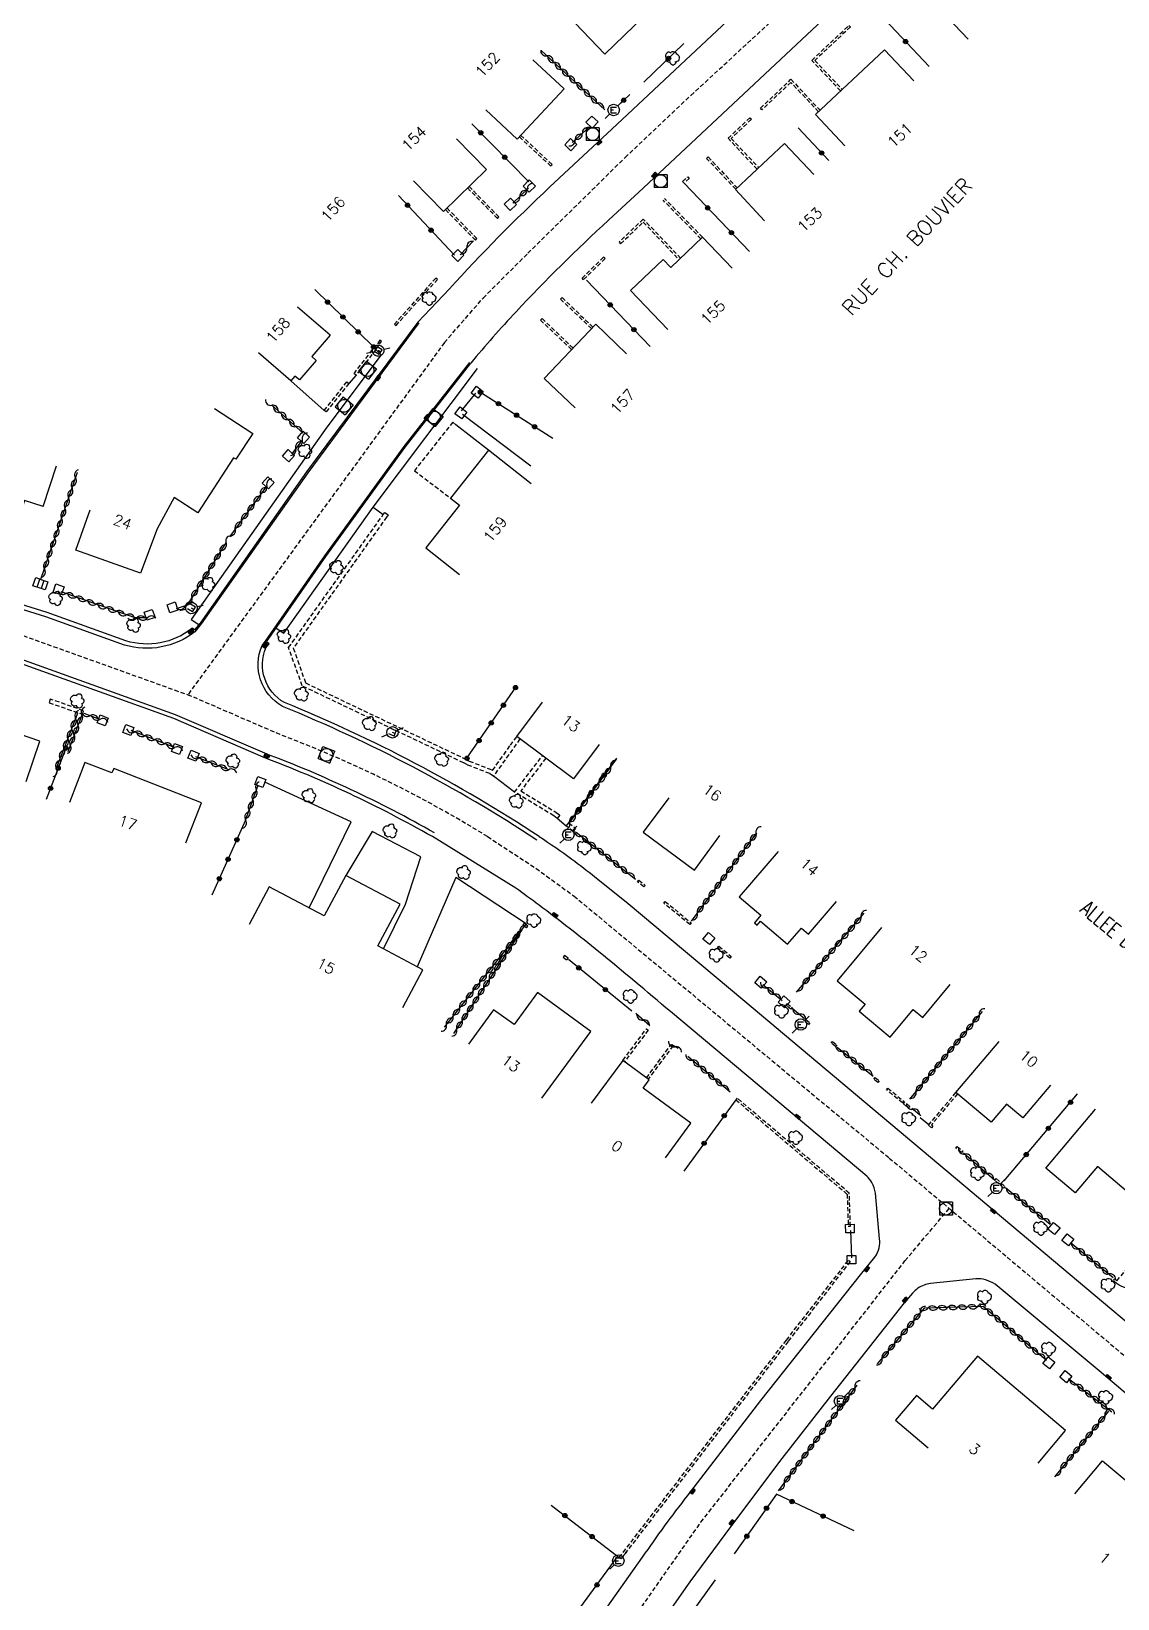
# Model space of a CAD drawing. Header units: millimetres. Extents: x 184999 to 186001, y 128999 to 130000.
# Drawn here: x 185727.7 to 185854.5, y 129516.6 to 129699.5 of the extents above; entities that cross this region are included whole.
import ezdxf
from ezdxf.enums import TextEntityAlignment as Align

# ---------------------------------------------------------------- set-up
doc = ezdxf.new("R2010")
doc.units = ezdxf.units.MM
doc.linetypes.add('DASHED', pattern=[0.75, 0.5, -0.25])
doc.layers.get('0').update_dxf_attribs({"linetype": 'CONTINUOUS'})
for name, color, linetype in [('W0001', 6, 'DASHED'), ('W0008', 7, 'CONTINUOUS'), ('W0100', 7, 'CONTINUOUS'), ('W0112', 1, 'DASHED'), ('W0300', 7, 'CONTINUOUS'), ('W0310', 3, 'CONTINUOUS'), ('W0322', 7, 'CONTINUOUS'), ('W0334', 7, 'CONTINUOUS'), ('W0400', 7, 'CONTINUOUS'), ('W0420', 7, 'CONTINUOUS'), ('W0471', 7, 'CONTINUOUS'), ('W0989', 7, 'CONTINUOUS'), ('W0991', 7, 'CONTINUOUS')]:
    doc.layers.add(name, color=color, linetype=linetype)
doc.styles.get("Standard").update_dxf_attribs({"font": 'romans.shx', "width": 0.85})

# ---------------------------------------------------------------- blocks, each defined once
blk = doc.blocks.new('t310o')
at = {"color": 0, "linetype": 'Continuous'}
for centre, start, end in [((-0.5, 0.38), 216.8699, 323.1304), ((0.5, -0.37), 36.8699, 143.1303)]:
    blk.add_arc(centre, 0.625, start, end, dxfattribs=at)
blk = doc.blocks.new('t322o')
at = {"color": 0, "linetype": 'Continuous'}
for radius in [0.25, 0.15]:
    blk.add_circle((0, 0), radius, dxfattribs=at)
blk = doc.blocks.new('t112o')
at = {"color": 0, "linetype": 'Continuous'}
for p, q in [((-0.5, 0.5), (0.5, 0.5)), ((-0.5, -0.5), (-0.5, 0.5)), ((0.5, 0.5), (0.5, -0.5)), ((0.5, -0.5), (-0.5, -0.5))]:
    blk.add_line(p, q, dxfattribs=at)
blk = doc.blocks.new('T300')
for p, q in [((-0.8, 0.51), (-0.86, 0.34)), ((-0.86, 0.34), (-0.86, 0.17)), ((-0.86, 0.17), (-0.74, 0.06)), ((-0.69, 0.63), (-0.8, 0.51)), ((-0.8, -0.06), (-0.74, 0.06)), ((-0.74, 0.06), (-0.69, 0.11)), ((-0.57, 0.69), (-0.69, 0.63)), ((-0.46, 0.69), (-0.57, 0.69)), ((-0.29, 0.63), (-0.46, 0.69)), ((-0.29, 0.63), (-0.17, 0.74)), ((-0.23, 0.57), (-0.29, 0.63)), ((-0.17, 0.74), (-0.06, 0.8)), ((-0.06, 0.8), (0.06, 0.8)), ((0.06, 0.8), (0.23, 0.74)), ((0.23, 0.74), (0.34, 0.63)), ((0.34, 0.63), (0.4, 0.51)), ((0.46, 0.46), (0.34, 0.46)), ((0.4, 0.51), (0.4, 0.46)), ((0.57, 0.4), (0.46, 0.46)), ((0.57, 0.4), (0.69, 0.29)), ((0.69, 0.29), (0.74, 0.17)), ((0.74, 0.06), (0.69, -0.17)), ((0.74, 0.17), (0.74, 0.06)), ((-0.8, -0.17), (-0.8, -0.06)), ((-0.8, -0.23), (-0.8, -0.17)), ((-0.74, -0.34), (-0.8, -0.23)), ((-0.69, -0.4), (-0.74, -0.34)), ((-0.51, -0.46), (-0.69, -0.4)), ((-0.4, -0.46), (-0.51, -0.46)), ((-0.4, -0.46), (-0.34, -0.46)), ((-0.34, -0.46), (-0.34, -0.4)), ((-0.34, -0.51), (-0.34, -0.46)), ((-0.29, -0.63), (-0.34, -0.51)), ((-0.17, -0.74), (-0.29, -0.63)), ((-0.06, -0.8), (-0.17, -0.74)), ((0.06, -0.8), (-0.06, -0.8)), ((0.17, -0.74), (0.06, -0.8)), ((0.23, -0.69), (0.17, -0.74)), ((0.29, -0.46), (0.23, -0.46)), ((0.29, -0.63), (0.23, -0.69)), ((0.46, -0.4), (0.29, -0.46)), ((0.34, -0.51), (0.29, -0.63)), ((0.34, -0.51), (0.34, -0.46)), ((0.57, -0.34), (0.46, -0.4)), ((0.63, -0.29), (0.57, -0.34)), ((0.69, -0.17), (0.63, -0.29))]:
    blk.add_line(p, q)
blk = doc.blocks.new('T471')
for p, q in [((-0.333334, 0.333334), (-0.333334, -0.333334)), ((-0.333334, 0.333334), (0.333334, 0.333334)), ((-0.333334, 0), (0, 0)), ((0.500001, 0.500001), (1.000002, 1.000002)), ((-0.500001, -0.500001), (-1.000002, -1.000002)), ((-0.333334, -0.333334), (0.333334, -0.333334))]:
    blk.add_line(p, q)
blk.add_ellipse((0, 0), major_axis=(0.471405, 0.471405), ratio=1, start_param=5.4977871438, end_param=11.780972451)
blk = doc.blocks.new('T400')
for p, q in [((-0.15, 0.3), (0.15, 0.3)), ((-0.15, -0.25), (-0.15, 0.3)), ((-0.15, 0.15), (0.15, 0.15)), ((-0.15, 0), (0.15, 0)), ((0.15, 0.3), (0.15, -0.25)), ((-0.15, -0.15), (0.15, -0.15)), ((-0.15, -0.25), (-0.15, -0.3)), ((-0.15, -0.3), (0.15, -0.3)), ((0.15, -0.3), (0.15, -0.25))]:
    blk.add_line(p, q)
blk = doc.blocks.new('T420')
for p, q in [((0.75, 0.75), (-0.75, 0.75)), ((-0.75, 0.75), (-0.75, -0.75)), ((0.75, 0.75), (0.75, -0.75)), ((0.75, -0.75), (-0.75, -0.75))]:
    blk.add_line(p, q)
blk.add_ellipse((0, 0), major_axis=(-0.53, 0.53), ratio=1, start_param=3.926991, end_param=10.210176)

msp = doc.modelspace()

# ---------------------------------------------------------------- linework, layer by layer
at = {"layer": 'W0001'}
for points in [[(185804.68, 129692.05), (185840.36, 129724.93), (185904.63, 129785.15), (185970.01, 129846.61), (186000, 129874.51)], [(185775.92, 129663.2), (185780.44, 129668.4), (185785.66, 129673.62), (185797.01, 129684.8), (185804.68, 129692.05)], [(185775.92, 129663.2), (185745.98, 129622.08)], [(185780.96, 129605.54), (185786.6, 129601.85), (185791.05, 129598.6), (185827.83, 129568.03), (185884.5, 129520.37), (185895.82, 129511.6)], [(185751.4, 129470.06), (185763.34, 129479.39), (185771.68, 129485.48), (185777.58, 129490.36), (185783.89, 129496.26), (185791.21, 129504.59), (185805.86, 129525.53), (185829.66, 129556.02), (185834.82, 129562.15)]]:
    msp.add_lwpolyline(points, dxfattribs=at)
msp.add_lwpolyline([(185780.96, 129605.54, 0.048411), (185756.77, 129617.44), (185746.33, 129621.95), (185725.35, 129629.49), (185719.21, 129631.37), (185710.55, 129633.96), (185694.17, 129638.16), (185679.53, 129641.99, -0.122766), (185653.96, 129653.76), (185650.02, 129657.21), (185650.02, 129657.21), (185649.77, 129657.43, -0.11212), (185636.83, 129676.69, -0.088161), (185632.85, 129696.7, -0.119877), (185639.19, 129723.52)], format="xyb", dxfattribs=at)
at = {"layer": 'W0008', "flags": 128}
for points in [[(186000, 129869.39), (185994.88, 129864.61), (185980.94, 129851.56), (185953.6, 129825.98), (185939.54, 129812.83), (185907.5, 129782.8), (185868.29, 129746.07), (185832.98, 129713.01), (185799.17, 129681.28), (185795.06, 129677.48, 0.0189), (185784.28, 129666.8, 0.01649), (185779, 129660.79)], [(185772.83, 129665.6), (185776.51, 129669.47, -0.021), (185788.24, 129681.36), (185795.44, 129688.12), (185818.75, 129709.99), (185836.78, 129726.97, 0.1494), (185838.11, 129729.22, 0.1059), (185838.05, 129731.25), (185837.08, 129735.67, 0.0624), (185836.91, 129736.17, 0.035), (185836.63, 129736.61), (185829.27, 129746.26), (185801.57, 129782.65), (185769.51, 129824.78), (185746.41, 129855.14, 0.0838), (185743.13, 129858.33, 0.1149), (185737.95, 129860.16, 0.1318), (185732.9, 129859.62), (185708.5, 129849.28)], [(185786.99, 129605.54, -0.013735), (185790.79, 129602.92, -0.0108), (185793.48, 129600.85), (185797.14, 129597.92), (185810.97, 129586.34), (185841.17, 129560.98), (185867.63, 129538.7), (185885.91, 129523.28, 0.1045), (185890.34, 129520.94, 0.1073), (185896.48, 129520.59, 0.0938), (185901.25, 129522.17, 0.0567), (185905.18, 129525.32), (185942.31, 129569.38, -0.0064), (185949.68, 129577.66, -0.0128), (185956.7, 129584.91, -0.0113), (185968.59, 129595.88), (185970.86, 129597.89, 0.0085), (185975.41, 129602.16, 0.0186), (185984.34, 129611.8, 0.0046), (185990.96, 129619.43), (186000, 129630.1, -0.0001)], [(185749.87, 129472.66), (185757.29, 129478.17), (185770, 129487.5, 0.0305), (185777.64, 129493.92, 0.0181), (185781.53, 129497.83, 0.0232), (185788.41, 129506.31), (185794.26, 129514.67), (185799.05, 129521.44, -0.0034), (185801.6, 129525.05, -0.0066), (185804.29, 129528.6), (185812.85, 129539.71), (185824.48, 129554.39), (185826.15, 129556.47, 0.1168), (185826.67, 129557.56, 0.0732), (185826.7, 129558.58), (185826.22, 129563.91, 0.1082), (185825.79, 129565.17, 0.0872), (185825.2, 129565.9), (185815.07, 129574.42), (185802.29, 129585.12, 0.0057), (185793.96, 129592.09, 0.0104), (185786.98, 129597.53, 0.0022), (185784.27, 129599.52), (185774.52, 129605.54)], [(185885.11, 129513.41), (185880.96, 129517.82, 0.0124), (185875.78, 129522.97, 0.0154), (185871.49, 129526.93), (185852.57, 129543), (185840.18, 129553.29, 0.0561), (185839.06, 129553.81, 0.0957), (185837.93, 129553.92), (185832.66, 129553.39, 0.1262), (185831.18, 129552.83, 0.0647), (185830.55, 129552.25), (185829.57, 129551.11), (185820.98, 129540.22), (185815.29, 129532.94), (185809.3, 129524.98), (185804.57, 129518.58), (185798.99, 129510.64)]]:
    msp.add_lwpolyline(points, format="xyb", dxfattribs=at)
at = {"layer": 'W0008'}
for points in [[(185772.95, 129665.51), (185759.97, 129648.01), (185747.53, 129630.37), (185746.8, 129629.46, -0.245246), (185738.6, 129627.9), (185729.42, 129631.21), (185714.7, 129635.79), (185706.49, 129638.13), (185693.71, 129641.43), (185680.73, 129644.69, -0.12516), (185655.72, 129655.87), (185651.55, 129659.42, -0.111805), (185639.32, 129677.66, -0.088101), (185635.52, 129696.74, -0.119627), (185641.55, 129722.27)], [(185774.78, 129605.97, 0.039263), (185754.97, 129615.27), (185744.54, 129619.77), (185723.55, 129627.32), (185717.41, 129629.19), (185708.75, 129631.78), (185692.37, 129635.98), (185677.74, 129639.81, -0.122766), (185652.17, 129651.58), (185648.4, 129654.85), (185632.59, 129670.58, 0.104133), (185625.99, 129676.06), (185625.82, 129675.92), (185622.51, 129678, 0.104349), (185591.5, 129689.66, 0.072797), (185569.28, 129689.86), (185559.23, 129687.89)], [(185786.69, 129605.14, 0.048995), (185757.03, 129620.74, -0.384342), (185754.65, 129627.84), (185755.06, 129628.36), (185761.97, 129638.32), (185771.24, 129651.08), (185778.88, 129660.88)]]:
    msp.add_lwpolyline(points, format="xyb", dxfattribs=at)
at = {"layer": 'W0100'}
for p, q in [((185762.59, 129664.06), (185758.8, 129667.32)), ((185758.02, 129658.75), (185754.23, 129662.02)), ((185729.1, 129644.07), (185730.65, 129648.83))]:
    msp.add_line(p, q, dxfattribs=at)
at = {"layer": 'W0100', "flags": 128}
for points in [[(185842.8, 129704.1), (185839.36, 129707.73), (185836.96, 129705.46), (185836.42, 129706.04), (185833.04, 129702.8), (185837.02, 129698.63)], [(185791.19, 129700.49), (185794.65, 129696.88), (185800.34, 129702.34), (185796.88, 129705.95)], [(185830.7, 129693.74), (185827.27, 129697.38), (185819.22, 129689.81), (185822.65, 129686.17)], [(185780.77, 129690.35), (185784.43, 129686.94), (185789.89, 129692.8), (185786.23, 129696.21)], [(185772.33, 129682.08), (185775.82, 129678.5), (185780.83, 129683.39), (185777.33, 129686.97)], [(185819.03, 129682.8), (185815.6, 129686.44), (185809.87, 129681.05), (185813.29, 129677.41)], [(185797.19, 129661.88), (185793.58, 129665.34), (185787.55, 129659.02), (185791.17, 129655.57)], [(185802.11, 129610.07), (185799.13, 129606.05), (185805.09, 129601.64), (185808.06, 129605.66)], [(185814.86, 129603.82), (185810.31, 129598.53), (185812.84, 129596.36), (185812.09, 129595.47), (185812.4, 129595.21), (185812.79, 129595.67), (185815.96, 129592.98), (185817.59, 129594.87), (185818.41, 129594.16), (185821.68, 129597.95)], [(185801.74, 129568.06), (185804.68, 129572.1), (185799.1, 129576.18), (185799.81, 129577.14), (185796.75, 129579.42), (185793.03, 129574.42)], [(185845.19, 129532.41), (185848.41, 129536.24), (185838.14, 129544.9), (185832.89, 129538.71), (185831, 129540.31), (185828.57, 129537.44), (185832.38, 129534.21)], [(185849.5, 129528.85), (185852.72, 129532.68), (185864.21, 129523.02), (185860.99, 129519.19)]]:
    msp.add_lwpolyline(points, dxfattribs=at)
at = {"layer": 'W0100'}
for points in [[(185809.5, 129671.88), (185806.04, 129675.49), (185802.34, 129671.95), (185801.43, 129672.9), (185797.64, 129669.28), (185802.01, 129664.71)], [(185762.59, 129664.06), (185760.44, 129661.57), (185760.97, 129661.11), (185759.01, 129658.84), (185758.48, 129659.29), (185758.02, 129658.75)], [(185749.1, 129655.5), (185753.56, 129652.6), (185751.58, 129649.58), (185751.33, 129649.75), (185747.16, 129643.32), (185744.4, 129645.11), (185742.4, 129641.47), (185740.46, 129636.27), (185732.92, 129638.96), (185734.6, 129643.67)], [(185786.04, 129646.7), (185781.07, 129650.64), (185776.64, 129645.05), (185777.69, 129644.22), (185773.75, 129639.24), (185777.67, 129636.14)], [(185729.1, 129644.07), (185726.92, 129644.78), (185725.97, 129641.65), (185726.14, 129641.3), (185725.32, 129640.92), (185725.15, 129641.27), (185718.32, 129643.49)], [(185727.11, 129611.96), (185728.73, 129616.69), (185716.81, 129620.77), (185715.19, 129616.03)], [(185793.97, 129616.31), (185790.99, 129612.3), (185784.39, 129617.21), (185787.37, 129621.22)], [(185745.77, 129604.82), (185747.59, 129609.48), (185737.35, 129613.49), (185737.13, 129612.97), (185733.98, 129614.18), (185732.19, 129609.51)], [(185771.07, 129585.6), (185773.42, 129590.01), (185768.17, 129592.8), (185770.75, 129597.64), (185764.42, 129601.01), (185761.9, 129596.28), (185755.48, 129599.69), (185753.13, 129595.28)], [(185826.93, 129594.92), (185821.76, 129588.69), (185825.01, 129586), (185824.3, 129585.15), (185827.93, 129582.15), (185830.6, 129585.38), (185831.75, 129584.42), (185834.94, 129588.27)], [(185787.31, 129575.02), (185793, 129582.78), (185786.78, 129587.33), (185784.05, 129583.6), (185781.67, 129585.34), (185778.72, 129581.31)], [(185846.66, 129576.54), (185843.42, 129572.72), (185841.52, 129574.33), (185839.73, 129572.21), (185835.61, 129575.69), (185840.64, 129581.63)], [(185863.38, 129564.05), (185860.15, 129560.23), (185852.11, 129567.02), (185849.52, 129563.96), (185846.1, 129566.85), (185851.91, 129573.74)]]:
    msp.add_lwpolyline(points, dxfattribs=at)
at = {"layer": 'W0112'}
for p, q in [((185805.86, 129675.32), (185801.43, 129679.84)), ((185806.04, 129675.49), (185801.61, 129680.02))]:
    msp.add_line(p, q, dxfattribs=at)
for points in [[(185822.15, 129692.57), (185818.79, 129696.14), (185823.13, 129700.22), (185823.3, 129700.04), (185819.14, 129696.13), (185822.34, 129692.74)], [(185819.58, 129690.14), (185816.35, 129693.57), (185812.96, 129690.37), (185812.79, 129690.55), (185816.36, 129693.93), (185819.76, 129690.31)], [(185812.41, 129683.44), (185809.03, 129687.04), (185811.57, 129689.45), (185811.74, 129689.26), (185809.38, 129687.03), (185812.59, 129683.61)], [(185784.68, 129687.2), (185788.31, 129683.82), (185788.48, 129684), (185784.85, 129687.39)], [(185809.91, 129681.09), (185806.52, 129684.7), (185806.7, 129684.87), (185810.09, 129681.26)], [(185778.63, 129681.25), (185782.12, 129677.68), (185782.29, 129677.86), (185778.81, 129681.42)], [(185776.05, 129678.72), (185779.54, 129675.15), (185779.71, 129675.33), (185776.23, 129678.9)], [(185803.49, 129673.05), (185799.13, 129677.61), (185796.31, 129674.93), (185796.48, 129674.74), (185799.13, 129677.26), (185803.31, 129672.88)], [(185793.09, 129664.83), (185789.48, 129668.27), (185789.65, 129668.45), (185793.26, 129665.01)], [(185790.75, 129662.38), (185787.14, 129665.82), (185787.32, 129666), (185790.93, 129662.56)], [(185767.93, 129662.4), (185768.6, 129663.33), (185768.4, 129663.47), (185767.73, 129662.55)], [(185777.26, 129653.59), (185776.89, 129653.92), (185772.43, 129648.25), (185776.64, 129645.05)], [(185784.74, 129616.95), (185781.65, 129612.6), (185781.22, 129612.9), (185778.62, 129613.91), (185778.16, 129614.15), (185759.34, 129623.12), (185757.74, 129627.6), (185768.79, 129643.13), (185768.97, 129643.37), (185769.36, 129643.08), (185769.18, 129642.84), (185758.29, 129627.53), (185759.73, 129623.47), (185778.38, 129614.59), (185778.82, 129614.36), (185781.45, 129613.34), (185781.54, 129613.27), (185783.62, 129616.2), (185784.39, 129617.21)], [(185787.76, 129614.7), (185784.83, 129610.87), (185788.95, 129608.37), (185789.38, 129608.04), (185789.09, 129607.65), (185788.68, 129607.97), (185784.11, 129610.74), (185787.37, 129614.99)], [(185796.75, 129579.42), (185799.5, 129583.11), (185799.7, 129582.96), (185796.95, 129579.27)], [(185799.5, 129577.38), (185802.39, 129581.27), (185802.59, 129581.12), (185799.7, 129577.23)], [(185835.8, 129575.53), (185832.75, 129571.89), (185832.92, 129571.75), (185832.75, 129571.56), (185832.4, 129571.85), (185835.61, 129575.69)], [(185865.02, 129562.67), (185857.07, 129553.26), (185856.84, 129553.15), (185856.61, 129553.04), (185856.38, 129552.96), (185856.14, 129552.89), (185855.89, 129552.85), (185855.58, 129552.86), (185855.26, 129552.92), (185854.96, 129553.02), (185854.67, 129553.17), (185854.42, 129553.36), (185853.99, 129553.72), (185854.16, 129553.91), (185854.39, 129553.71), (185860, 129560.36)]]:
    msp.add_lwpolyline(points, dxfattribs=at)
for points in [[(185803.71, 129682), (185804.32, 129682.56), (185804.48, 129682.37), (185803.88, 129681.81)], [(185791.98, 129670.71), (185794.5, 129673.19), (185794.67, 129673.01), (185792.15, 129670.54)], [(185774.92, 129670.73), (185770.1, 129665.37), (185770.28, 129665.2), (185775.1, 129670.57)], [(185767.93, 129662.4), (185765.62, 129659.39), (185765.38, 129659.57), (185767.69, 129662.58)], [(185764.78, 129658.43), (185762.14, 129655.11), (185761.88, 129655.28), (185764.53, 129658.61)], [(185729.8, 129621.17), (185733.69, 129619.82), (185733.83, 129620.23), (185729.94, 129621.59)], [(185790.94, 129606.15), (185790.15, 129606.77), (185790.44, 129607.15), (185791.23, 129606.54)], [(185798.6, 129600.47), (185799.36, 129599.85), (185799.2, 129599.66), (185798.44, 129600.28)], [(185804.56, 129595.29), (185801.51, 129597.78), (185801.67, 129597.98), (185804.72, 129595.48)], [(185785.09, 129595.22), (185785.51, 129594.9), (185785.66, 129595.1), (185785.24, 129595.42)], [(185790.35, 129591.36), (185789.94, 129591.67), (185789.79, 129591.47), (185790.19, 129591.16)], [(185807.95, 129592.76), (185809.4, 129591.55), (185809.24, 129591.36), (185807.79, 129592.57)], [(185815.89, 129586.05), (185816.5, 129585.62), (185816.36, 129585.42), (185815.75, 129585.84)], [(185818.1, 129584.19), (185818.57, 129583.81), (185818.41, 129583.62), (185817.95, 129584)], [(185821.21, 129581.63), (185821.7, 129581.23), (185821.54, 129581.03), (185821.05, 129581.44)], [(185826.18, 129577.42), (185826.64, 129577.04), (185826.48, 129576.85), (185826.02, 129577.23)], [(185809.93, 129574.82), (185822.91, 129563.81), (185823.05, 129560.07), (185823.3, 129560.08), (185823.16, 129563.93), (185810.09, 129575.01)], [(185829.36, 129574.46), (185827.51, 129576), (185827.68, 129576.19), (185829.52, 129574.65)], [(185829.44, 129574.38), (185830.06, 129573.86), (185830.22, 129574.06), (185829.59, 129574.57)], [(185835.74, 129569.37), (185836.4, 129568.86), (185836.25, 129568.66), (185835.59, 129569.17)], [(185841.16, 129564.52), (185840.14, 129565.46), (185840.31, 129565.64), (185841.33, 129564.7)], [(185796.33, 129521.41), (185815.83, 129546.78), (185823.07, 129556.09), (185823.26, 129555.94), (185816.03, 129546.63), (185796.53, 129521.26)]]:
    msp.add_lwpolyline(points, close=True, dxfattribs=at)
at = {"layer": 'W0310'}
for p, q in [((185794.65, 129690.37), (185787.23, 129697.28)), ((185728.85, 129635.57), (185733.11, 129648.08)), ((185790.5, 129607.11), (185796.02, 129614.57)), ((185804.74, 129595.67), (185812.36, 129605.97)), ((185785.48, 129595.35), (185775.91, 129583.3)), ((185817.01, 129587.4), (185824.92, 129596.59)), ((185830.22, 129574.89), (185838.72, 129585.14)), ((185853.41, 129538.47), (185847.1, 129530.83))]:
    msp.add_line(p, q, dxfattribs=at)
at = {"layer": 'W0310', "flags": 128}
for points in [[(185790.85, 129686.54), (185792.87, 129688.39)], [(185785.73, 129681.21), (185783.9, 129679.47)], [(185777.75, 129673.46), (185779.31, 129675.07)], [(185791.28, 129606.06), (185798.24, 129600.56)], [(185784.97, 129594.68), (185777, 129582.56)], [(185813.08, 129588.28), (185815.32, 129586.4)], [(185799.89, 129583.47), (185798.25, 129584.9)], [(185816.45, 129585.55), (185817.93, 129584.31)], [(185803.2, 129580.8), (185802.46, 129581.23)], [(185821.77, 129580.97), (185825.94, 129577.58)], [(185809.25, 129575.73), (185804.34, 129579.89)], [(185830.46, 129573.84), (185831.5, 129572.98)], [(185836.51, 129568.62), (185840.13, 129565.45)], [(185841.38, 129564.57), (185846.61, 129560.3)], [(185848.98, 129558.15), (185853.96, 129554.07)], [(185846.17, 129544.39), (185838.8, 129550.7), (185831.89, 129550.49), (185826.43, 129543.99)], [(185848.76, 129542.28), (185853.78, 129538.4)], [(185824.03, 129541.5), (185814.88, 129529.18)]]:
    msp.add_lwpolyline(points, dxfattribs=at)
at = {"layer": 'W0310'}
for points in [[(185755.79, 129655.88), (185759.45, 129652.63)], [(185759.33, 129651.83), (185758.1, 129650.19)], [(185755.2, 129646.49), (185750.84, 129640.53)], [(185750.44, 129639.81), (185745.9, 129632.57), (185744.62, 129632.13)], [(185741.25, 129631.06), (185739.83, 129631.06), (185731.2, 129634.11)], [(185730.64, 129613.47), (185733.14, 129619.95)], [(185733.62, 129619.71), (185731.97, 129615.44)], [(185735.73, 129619.22), (185733.88, 129619.92)], [(185744.44, 129615.93), (185739.37, 129617.92)], [(185750.77, 129613.35), (185746.93, 129614.87)], [(185752.73, 129607.46), (185754.19, 129611.56)]]:
    msp.add_lwpolyline(points, dxfattribs=at)
at = {"layer": 'W0322'}
for p, q in [((185826.01, 129702.29), (185832.47, 129695.41)), ((185785.76, 129681.97), (185779.14, 129688.74)), ((185817.19, 129688.25), (185820.77, 129684.44)), ((185803.88, 129681.81), (185811.53, 129673.82)), ((185792.5, 129670.49), (185799.94, 129662.73)), ((185809.93, 129574.82), (185803.86, 129566.51)), ((185841.22, 129565.38), (185849.8, 129575.51)), ((185788.4, 129527.5), (185796.33, 129521.41))]:
    msp.add_line(p, q, dxfattribs=at)
at = {"layer": 'W0322', "flags": 128}
for points in [[(185799.21, 129693.59), (185803.86, 129698.09)], [(185796.11, 129690.79), (185797.57, 129692.17)], [(185777.11, 129673.39), (185770.57, 129680.36)], [(185797.8, 129585.16), (185790.4, 129591.18)], [(185823.73, 129524.52), (185814.68, 129528.79), (185809.75, 129521.84)], [(185767.88, 129488.63), (185771.94, 129491.78), (185774, 129493.29), (185777.14, 129496.39), (185779.88, 129499.56), (185785.03, 129506.4), (185789.4, 129512.29), (185796.1, 129521.43)]]:
    msp.add_lwpolyline(points, dxfattribs=at)
at = {"layer": 'W0322'}
for points in [[(185767.66, 129662.7), (185760.81, 129669.38)], [(185779.82, 129657.6), (185788.56, 129652.04)], [(185778.56, 129614.69), (185784.28, 129623.01)], [(185731.75, 129615.87), (185729.47, 129609.88)], [(185790.44, 129607.15), (185796.06, 129614.7)], [(185752.73, 129607.46), (185748.79, 129598.71)]]:
    msp.add_lwpolyline(points, dxfattribs=at)
at = {"layer": 'W0322', "flags": 128}
msp.add_lwpolyline([(185807.53, 129518.81), (185801.07, 129509.8), (185792.99, 129498.58, -0.0216), (185785.38, 129489.99, -0.0198), (185778.88, 129484.07), (185772.41, 129478.51)], format="xyb", dxfattribs=at)
at = {"layer": 'W0334'}
for p, q in [((185768.56, 129661.78), (185762.22, 129653.34)), ((185767.93, 129662.4), (185768.56, 129661.78)), ((185767.6, 129644), (185779.77, 129660.19))]:
    msp.add_line(p, q, dxfattribs=at)
for points in [[(185772.83, 129665.6), (185759.85, 129648.1), (185747.41, 129630.46), (185746.77, 129629.66), (185746.5, 129629.88), (185746.45, 129629.82, -0.243114), (185738.75, 129628.38), (185729.58, 129631.68), (185714.84, 129636.27), (185706.62, 129638.61), (185693.84, 129641.92), (185680.83, 129645.18, -0.125205), (185656.04, 129656.25), (185651.89, 129659.79, -0.111738), (185639.79, 129677.84, -0.088085), (185636.02, 129696.75, -0.11961), (185642, 129722.05)], [(185774.52, 129605.54, 0.039249), (185754.79, 129614.8), (185744.35, 129619.31), (185723.4, 129626.84), (185717.27, 129628.72), (185708.62, 129631.3), (185692.25, 129635.5), (185677.63, 129639.32, -0.122734), (185651.85, 129651.2), (185648.05, 129654.49), (185632.22, 129670.25, 0.105976), (185625.65, 129675.67), (185622.35, 129677.75, 0.104349), (185591.46, 129689.37, 0.072769), (185569.33, 129689.57), (185559.29, 129687.59)], [(185786.99, 129605.54, 0.048992), (185757.25, 129621.19, -0.37903), (185755.09, 129627.58), (185755.46, 129628.05), (185755.18, 129628.27), (185762.09, 129638.23), (185771.36, 129650.99), (185779, 129660.79)]]:
    msp.add_lwpolyline(points, format="xyb", dxfattribs=at)
for points in [[(185765.62, 129659.39), (185764.78, 129658.43)], [(185761.88, 129655.28), (185758.02, 129658.75)], [(185779.55, 129657.3), (185777.87, 129655.23)], [(185762.22, 129653.34), (185746.38, 129630.9), (185747.28, 129630.3)], [(185781.07, 129650.64), (185777.26, 129653.59)], [(185778.03, 129654.84), (185786.02, 129648.83)], [(185756.3, 129629.88), (185757.17, 129629.27), (185767.6, 129644)], [(185767.6, 129644), (185768.79, 129643.13)], [(185760.13, 129597.22), (185765.04, 129607.28), (185754.97, 129611.89)], [(185784.11, 129610.74), (185781.65, 129612.6)], [(185790.15, 129606.77), (185789.09, 129607.65)], [(185768.81, 129592.46), (185771.4, 129597.66), (185773.18, 129603.18), (185767.51, 129606.12), (185764.42, 129601.01)], [(185785.48, 129595.35), (185777.27, 129600.78), (185772.76, 129590.36)]]:
    msp.add_lwpolyline(points, dxfattribs=at)
at = {"layer": 'W0334', "flags": 128}
for points in [[(185831.44, 129572.75), (185832.43, 129571.93)], [(185823.29, 129559.57), (185823.44, 129556.38)]]:
    msp.add_lwpolyline(points, dxfattribs=at)

# ---------------------------------------------------------------- block references
at = {"layer": 'W0112'}
for p, rotation in [((185793.15, 129688.93), 226.4202874883805), ((185790.67, 129686.3), 46.42599451608627), ((185785.83, 129681.47), 315.1093300665359), ((185783.62, 129679.34), 314.4902965655981), ((185777.49, 129673.37), 316.3710131157574), ((185779.75, 129657.41), 53.07652401550563), ((185777.86, 129654.99), 53.07652401550563), ((185759.47, 129652.14), 318.3090291520296), ((185757.74, 129650), 318.3090291520296), ((185755.37, 129646.82), 318.3090291520296), ((185728.55, 129635.13), 160.5636019177028), ((185729.03, 129634.97), 160.5636019177028), ((185730.91, 129634.39), 160.5636019177028), ((185741.53, 129631.42), 199.0238345648183), ((185744.2, 129632.29), 199.0238345648183), ((185736.05, 129619.1), 158.5148459415299), ((185739.05, 129617.98), 158.5148459415299), ((185744.72, 129615.77), 158.3337336966262), ((185746.65, 129614.98), 158.3337336966262), ((185754.45, 129611.92), 70.44544775666361), ((185806.79, 129593.64), 319.304473595633), ((185812.83, 129588.55), 229.6591294563247), ((185815.58, 129586.25), 228.2650498361193), ((185823.23, 129559.8), 1.644622963346863), ((185847.05, 129559.81), 320.4825899687547), ((185848.67, 129558.49), 140.9151807976911), ((185846.45, 129544.11), 320.9930680531999), ((185848.43, 129542.51), 140.9523994638066)]:
    msp.add_blockref('t112o', p, dxfattribs=dict(at, rotation=rotation))
msp.add_blockref('t112o', (185823.43, 129556.17), dxfattribs=at)
at = {"layer": 'W0300'}
for p in [(185802.59, 129696.39), (185774.17, 129668.34), (185792.31, 129604.23), (185786.39, 129595.74), (185807.69, 129591.68), (185797.65, 129586.88), (185815.28, 129585.14), (185830.14, 129572.58), (185816.94, 129570.39), (185838.18, 129566.21), (185845.53, 129559.8), (185853.4, 129553.17), (185838.98, 129551.79), (185846.47, 129545.72), (185853.12, 129540.09)]:
    msp.add_blockref('T300', p, dxfattribs=at)
for p, rotation in [((185759.61, 129650.61), 148.6878661138856), ((185763.29, 129637.04), 148.6878661138856), ((185748.31, 129635.08), 148.6878661138856), ((185730.52, 129633.43), 148.6878661138856), ((185739.62, 129630.31), 148.6878661138856), ((185757.17, 129629.02), 148.6878661138856), ((185733.05, 129621.48), 148.6878661138856), ((185759.2, 129622.23), 158.4659549051428), ((185767.13, 129618.79), 158.4659549051428), ((185751.2, 129614.42), 158.4659549051428), ((185775.57, 129614.63), 158.4659549051428), ((185760.07, 129610.38), 158.4659549051428), ((185784.26, 129609.74), 158.4659549051428), ((185769.54, 129606.26), 158.4659549051428), ((185778.11, 129601.41), 158.4659549051428)]:
    msp.add_blockref('T300', p, dxfattribs=dict(at, rotation=rotation))
at = {"layer": 'W0310'}
for p, rotation in [((185787.89, 129696.67), 137.0155843911592), ((185788.73, 129695.88), 137.0155843911592), ((185789.58, 129695.09), 137.0155843911592), ((185790.42, 129694.31), 137.0155843911592), ((185791.27, 129693.52), 137.0155843911592), ((185792.11, 129692.73), 137.0155843911592), ((185792.96, 129691.94), 137.0155843911592), ((185793.8, 129691.16), 137.0155843911592), ((185792.02, 129687.61), 42.60215955585112), ((185791.17, 129686.83), 42.60215955585112), ((185784.73, 129680.26), 223.6205528143962), ((185785.57, 129681.06), 223.6205528143962), ((185778.55, 129674.29), 45.88079320211185), ((185755.79, 129655.88), 318.3090291520296), ((185756.73, 129655.05), 318.3090291520296), ((185757.66, 129654.22), 318.3090291520296), ((185758.59, 129653.39), 318.3090291520296), ((185758.58, 129650.83), 233.1488164929577), ((185759.33, 129651.83), 233.1488164929577), ((185732.88, 129647.41), 71.18415485916654), ((185732.08, 129645.04), 71.18415485916654), ((185732.48, 129646.22), 71.18415485916654), ((185754.46, 129645.48), 233.7885035945284), ((185755.2, 129646.49), 233.7885035945284), ((185731.67, 129643.86), 71.18415485916654), ((185752.99, 129643.46), 233.7885035945284), ((185753.72, 129644.47), 233.7885035945284), ((185730.87, 129641.49), 71.18415485916654), ((185731.27, 129642.67), 71.18415485916654), ((185751.51, 129641.45), 233.7885035945284), ((185752.25, 129642.46), 233.7885035945284), ((185730.47, 129640.31), 71.18415485916654), ((185750.44, 129639.81), 237.940697653757), ((185729.66, 129637.94), 71.18415485916654), ((185730.06, 129639.12), 71.18415485916654), ((185749.11, 129637.69), 237.940697653757), ((185749.77, 129638.75), 237.940697653757), ((185729.26, 129636.76), 71.18415485916654), ((185748.45, 129636.64), 237.940697653757), ((185747.12, 129634.52), 237.940697653757), ((185747.78, 129635.58), 237.940697653757), ((185731.74, 129633.91), 160.5636019177027), ((185732.92, 129633.5), 160.5636019177027), ((185734.1, 129633.08), 160.5636019177027), ((185735.27, 129632.67), 160.5636019177027), ((185746.46, 129633.46), 237.940697653757), ((185736.45, 129632.25), 160.5636019177027), ((185737.63, 129631.83), 160.5636019177027), ((185738.81, 129631.42), 160.5636019177027), ((185745.71, 129632.5), 199.0238345648183), ((185740, 129631.06), 179.9875033015356), ((185741.25, 129631.06), 179.9875033015356), ((185733.62, 129619.71), 248.8523663118283), ((185732.44, 129618.14), 68.8966858491176), ((185732.89, 129619.31), 68.8966858491176), ((185733.17, 129618.54), 248.8523663118283), ((185734.56, 129619.66), 159.2023166430642), ((185735.73, 129619.22), 159.2023166430642), ((185731.54, 129615.81), 68.8966858491176), ((185731.99, 129616.97), 68.8966858491176), ((185732.27, 129616.21), 248.8523663118283), ((185732.72, 129617.38), 248.8523663118283), ((185739.78, 129617.76), 158.5148459415298), ((185740.95, 129617.31), 158.5148459415298), ((185742.11, 129616.85), 158.5148459415298), ((185743.27, 129616.39), 158.5148459415298), ((185731.09, 129614.64), 68.8966858491176), ((185744.44, 129615.93), 158.5148459415298), ((185747.28, 129614.73), 158.3337336966262), ((185730.64, 129613.47), 68.8966858491176), ((185748.44, 129614.27), 158.3337336966262), ((185749.61, 129613.81), 158.3337336966262), ((185750.77, 129613.35), 158.3337336966262), ((185794.65, 129612.71), 53.5245711930131), ((185795.33, 129613.64), 53.5245711930131), ((185753.99, 129610.99), 70.44544775666361), ((185793.27, 129610.85), 53.5245711930131), ((185793.96, 129611.78), 53.5245711930131), ((185753.15, 129608.64), 70.44544775666361), ((185753.57, 129609.82), 70.44544775666361), ((185791.9, 129608.99), 53.5245711930131), ((185792.59, 129609.92), 53.5245711930131), ((185752.73, 129607.46), 70.44544775666361), ((185790.53, 129607.14), 53.5245711930131), ((185791.21, 129608.07), 53.5245711930131), ((185791.9, 129605.57), 321.6886101842296), ((185811.61, 129604.96), 53.52457119299969), ((185812.3, 129605.89), 53.52457119299969), ((185792.8, 129604.86), 321.6886101842296), ((185793.71, 129604.14), 321.6886101842296), ((185794.62, 129603.43), 321.6886101842296), ((185810.24, 129603.1), 53.52457119299969), ((185810.92, 129604.03), 53.52457119299969), ((185795.52, 129602.71), 321.6886101842296), ((185796.43, 129601.99), 321.6886101842296), ((185797.34, 129601.28), 321.6886101842296), ((185808.86, 129601.24), 53.52457119299969), ((185809.55, 129602.17), 53.52457119299969), ((185807.49, 129599.39), 53.52457119299969), ((185808.18, 129600.31), 53.52457119299969), ((185806.12, 129597.53), 53.52457119299969), ((185806.8, 129598.46), 53.52457119299969), ((185805.43, 129596.6), 53.52457119299969), ((185824.54, 129596.15), 49.2730663187052), ((185784.71, 129594.37), 231.5105964422314), ((185823.04, 129594.4), 49.2730663187052), ((185823.79, 129595.27), 49.2730663187052), ((185783.15, 129592.41), 231.5105964422314), ((185783.7, 129592.75), 236.6723475802133), ((185783.93, 129593.39), 231.5105964422314), ((185784.34, 129593.71), 236.6723475802133), ((185821.53, 129592.65), 49.2730663187052), ((185822.28, 129593.52), 49.2730663187052), ((185781.59, 129590.45), 231.5105964422314), ((185782.37, 129591.43), 231.5105964422314), ((185782.43, 129590.82), 236.6723475802133), ((185783.07, 129591.78), 236.6723475802133), ((185820.02, 129590.9), 49.2730663187052), ((185820.78, 129591.77), 49.2730663187052), ((185780.04, 129588.5), 231.5105964422314), ((185780.82, 129589.48), 231.5105964422314), ((185781.16, 129588.88), 236.6723475802133), ((185781.8, 129589.85), 236.6723475802133), ((185818.52, 129589.15), 49.2730663187052), ((185819.27, 129590.02), 49.2730663187052), ((185778.48, 129586.54), 231.5105964422314), ((185779.26, 129587.52), 231.5105964422314), ((185779.89, 129586.95), 236.6723475802133), ((185780.53, 129587.92), 236.6723475802133), ((185813.55, 129587.89), 319.9026484148191), ((185814.43, 129587.15), 319.9026484148191), ((185817.76, 129588.27), 49.2730663187052), ((185777.7, 129585.56), 231.5105964422314), ((185778.62, 129585.02), 236.6723475802133), ((185779.26, 129585.99), 236.6723475802133), ((185817.34, 129584.81), 320.0397385273874), ((185776.15, 129583.6), 231.5105964422314), ((185776.93, 129584.58), 231.5105964422314), ((185777.35, 129583.09), 236.6723475802133), ((185777.99, 129584.06), 236.6723475802133), ((185799.12, 129584.14), 138.9327569209132), ((185836.86, 129582.89), 50.32916336799668), ((185837.6, 129583.78), 50.32916336799668), ((185838.33, 129584.67), 50.32916336799668), ((185835.38, 129581.12), 50.32916336799668), ((185836.12, 129582.01), 50.32916336799668), ((185802.83, 129581.02), 139.7218287358039), ((185804.85, 129579.46), 139.7218287358039), ((185822.36, 129580.49), 320.9280696805415), ((185823.25, 129579.77), 320.9280696805415), ((185833.91, 129579.34), 50.32916336799668), ((185834.65, 129580.23), 50.32916336799668), ((185805.73, 129578.72), 139.7218287358039), ((185806.61, 129577.97), 139.7218287358039), ((185824.15, 129579.04), 320.9280696805415), ((185825.05, 129578.31), 320.9280696805415), ((185832.43, 129577.56), 50.32916336799668), ((185833.17, 129578.45), 50.32916336799668), ((185807.49, 129577.22), 139.7218287358039), ((185808.37, 129576.48), 139.7218287358039), ((185830.96, 129575.78), 50.32916336799668), ((185831.7, 129576.67), 50.32916336799668), ((185830.61, 129573.72), 320.1137588941438), ((185836.65, 129568.49), 318.7881999802864), ((185837.52, 129567.73), 318.7881999802864), ((185838.39, 129566.97), 318.7881999802864), ((185839.26, 129566.21), 318.7881999802864), ((185842.27, 129563.84), 320.7207347646122), ((185843.17, 129563.11), 320.7207347646122), ((185844.06, 129562.38), 320.7207347646122), ((185844.96, 129561.65), 320.7207347646122), ((185845.85, 129560.92), 320.7207347646122), ((185849.87, 129557.42), 320.6820257524079), ((185850.76, 129556.69), 320.6820257524079), ((185851.66, 129555.96), 320.6820257524079), ((185852.55, 129555.22), 320.6820257524079), ((185853.45, 129554.49), 320.6820257524079), ((185831.43, 129549.95), 230.0045862465121), ((185834.64, 129550.57), 181.7478327734935), ((185835.8, 129550.61), 181.7478327734935), ((185836.95, 129550.65), 181.7478327734935), ((185838.11, 129550.68), 181.7478327734935), ((185839.15, 129550.4), 139.4211842826385), ((185829.95, 129548.18), 230.0045862465121), ((185830.69, 129549.06), 230.0045862465121), ((185832.33, 129550.5), 181.7478327734935), ((185833.49, 129550.54), 181.7478327734935), ((185840.03, 129549.65), 139.4211842826385), ((185840.9, 129548.9), 139.4211842826385), ((185828.46, 129546.41), 230.0045862465121), ((185829.21, 129547.29), 230.0045862465121), ((185841.78, 129548.15), 139.4211842826385), ((185842.66, 129547.39), 139.4211842826385), ((185843.54, 129546.64), 139.4211842826385), ((185826.98, 129544.64), 230.0045862465121), ((185827.72, 129545.52), 230.0045862465121), ((185844.41, 129545.89), 139.4211842826385), ((185845.29, 129545.14), 139.4211842826385), ((185823.83, 129541.23), 233.4211601729429), ((185849.67, 129541.58), 322.3361083154542), ((185822.45, 129539.38), 233.4211601729429), ((185823.14, 129540.31), 233.4211601729429), ((185850.59, 129540.87), 322.3361083154542), ((185851.5, 129540.17), 322.3361083154542), ((185852.41, 129539.46), 322.3361083154542), ((185821.08, 129537.52), 233.4211601729429), ((185821.77, 129538.45), 233.4211601729429), ((185852.99, 129537.96), 230.4446020711938), ((185853.33, 129538.75), 322.3361083154542), ((185819.7, 129535.67), 233.4211601729429), ((185820.39, 129536.6), 233.4211601729429), ((185851.52, 129536.18), 230.4446020711938), ((185852.25, 129537.07), 230.4446020711938), ((185818.33, 129533.81), 233.4211601729429), ((185819.01, 129534.74), 233.4211601729429), ((185849.31, 129533.51), 230.4446020711938), ((185850.04, 129534.4), 230.4446020711938), ((185850.78, 129535.29), 230.4446020711938), ((185816.95, 129531.96), 233.4211601729429), ((185817.64, 129532.89), 233.4211601729429), ((185847.84, 129531.73), 230.4446020711938), ((185848.57, 129532.62), 230.4446020711938), ((185815.57, 129530.1), 233.4211601729429), ((185816.26, 129531.03), 233.4211601729429)]:
    msp.add_blockref('t310o', p, dxfattribs=dict(at, rotation=rotation))
at = {"layer": 'W0322'}
for p, rotation in [((185829.73, 129698.33), 313.259389250879), ((185802.08, 129696.37), 44.06845865814522), ((185796.84, 129691.48), 134.3445976648657), ((185780.17, 129687.69), 134.3445976648657), ((185782.96, 129684.83), 134.3445976648657), ((185819.93, 129685.33), 313.2359083662267), ((185771.63, 129679.23), 133.1413604226966), ((185806.64, 129678.92), 313.7595372074081), ((185774.37, 129676.31), 133.1413604226966), ((185809.41, 129676.03), 313.7595372074081), ((185762.29, 129667.93), 135.7018555217057), ((185795.27, 129667.6), 313.7595372074379), ((185764.08, 129666.19), 135.7018555217057), ((185765.87, 129664.44), 135.7018555217057), ((185798.04, 129664.71), 313.7595372074379), ((185767.66, 129662.7), 135.7018555217057), ((185780.12, 129657.41), 327.5278932395356), ((185782.23, 129656.07), 327.5278932395356), ((185784.34, 129654.73), 327.5278932395356), ((185786.45, 129653.38), 327.5278932395356), ((185784.22, 129622.93), 55.47617419035259), ((185782.81, 129620.87), 55.47617419035259), ((185781.39, 129618.81), 55.47617419035259), ((185779.97, 129616.75), 55.47617419035259), ((185731.75, 129615.87), 249.1987058765598), ((185778.56, 129614.69), 55.47617419035259), ((185730.86, 129613.53), 249.1987058765598), ((185729.97, 129611.19), 249.1987058765598), ((185794.56, 129612.7), 53.34706656109011), ((185793.07, 129610.69), 53.34706656109011), ((185791.58, 129608.69), 53.34706656109011), ((185751.71, 129605.18), 245.780101769757), ((185750.68, 129602.9), 245.780101769757), ((185749.66, 129600.62), 245.780101769757), ((185791.6, 129590.21), 140.8553420899662), ((185794.7, 129587.68), 140.8553420899662), ((185848.98, 129574.54), 49.74687419663652), ((185808.58, 129572.97), 233.8587066720423), ((185846.39, 129571.49), 49.74687419663652), ((185806.22, 129569.74), 233.8587066720423), ((185843.81, 129568.43), 49.74687419663652), ((185813.52, 129527.16), 234.608182819308), ((185816.49, 129527.93), 154.7344563598809), ((185789.99, 129526.29), 322.4484078966765), ((185820.11, 129526.23), 154.7344563598809), ((185793.16, 129523.85), 322.4484078966765), ((185811.21, 129523.89), 234.608182819308), ((185793.73, 129518.2), 53.77402566257337)]:
    msp.add_blockref('t322o', p, dxfattribs=dict(at, rotation=rotation))
at = {"layer": 'W0400'}
for p, rotation in [((185793.99, 129686.54), 133.6414910582444), ((185800.42, 129682.75), 135.6570699368338), ((185768.18, 129659.06), 144.25927050951), ((185773.88, 129654.47), 142.0563628502766), ((185746.36, 129629.47), 125.6824727136558), ((185754.99, 129627.86), 141.7220391774777), ((185755.18, 129614.95), 248.4659549051428), ((185788.85, 129596.39), 52.34179504699868), ((185817.13, 129572.85), 49.04167146893472), ((185839.97, 129561.82), 51.48257407893615), ((185825.23, 129555.09), 321.9534839814852), ((185829.68, 129551.45), 139.6397991680105), ((185853.44, 129542.44), 49.302194690106), ((185804.88, 129529.12), 142.5604015796809), ((185809.45, 129525.48), 143.1327970466737)]:
    msp.add_blockref('T400', p, dxfattribs=dict(at, rotation=rotation))
at = {"layer": 'W0420'}
for p in [(185793.22, 129687.53), (185801.15, 129682.04), (185834.44, 129562.12)]:
    msp.add_blockref('T420', p, dxfattribs=at)
for p, rotation in [((185766.95, 129659.99), 52.05636285027657), ((185764.23, 129655.82), 52.05636285027657), ((185774.72, 129654.46), 52.05636285027657), ((185762.15, 129615.08), 158.4659549051428)]:
    msp.add_blockref('T420', p, dxfattribs=dict(at, rotation=rotation))
at = {"layer": 'W0471'}
for p in [(185795.67, 129690.35), (185790.38, 129605.76), (185817.5, 129583.6), (185840.32, 129564.52), (185822.08, 129539.66), (185796.22, 129521.03)]:
    msp.add_blockref('T471', p, dxfattribs=at)
for p, rotation in [((185768.19, 129662.26), 148.6878661138856), ((185746.42, 129632.22), 148.6878661138856), ((185769.87, 129617.71), 158.4659549051428)]:
    msp.add_blockref('T471', p, dxfattribs=dict(at, rotation=rotation))

# ---------------------------------------------------------------- texts
at = {"layer": 'W0989'}
msp.add_text('RUE CH. BOUVIER', height=1.75, rotation=46.8975, dxfattribs=at).set_placement((185829.91, 129674.42), align=Align.MIDDLE)
at = {"layer": 'W0989', "width": 0.75}
msp.add_text('ALLEE DU MOULIN A VENT', height=1.75, rotation=320.3008, dxfattribs=at).set_placement((185859.31, 129590.25), align=Align.MIDDLE)
at = {"layer": 'W0991'}
for s, rotation, p in [('152', 47.0156, (185780.94, 129695.66)), ('154', 44.3446, (185772.38, 129687.03)), ('151', 43.2594, (185829.07, 129687.41)), ('156', 48.0541, (185762.94, 129678.79)), ('153', 43.2359, (185818.56, 129677.55)), ('155', 43.7595, (185807.26, 129666.72)), ('158', 49.2797, (185756.51, 129664.67)), ('157', 46.3445, (185796.71, 129656.31)), ('24', 339.4838, (185738.38, 129642.25)), ('159', 51.6138, (185781.85, 129641.42)), ('13', 323.3471, (185790.67, 129618.76)), ('16', 323.5246, (185807.17, 129610.68)), ('17', 340.9624, (185738.98, 129607.17)), ('14', 319.2731, (185818.51, 129602)), ('15', 331.6417, (185762.1, 129590.44)), ('12', 320.3292, (185831.2, 129591.91)), ('10', 319.7469, (185844.11, 129579.63)), ('13', 323.8075, (185783.68, 129579.07)), ('0', 323.8587, (185796.07, 129569.4)), ('3', 319.841, (185837.8, 129534.07)), ('1', 319.9349, (185852.99, 129521.34))]:
    msp.add_text(s, height=1.25, rotation=rotation, dxfattribs=at).set_placement(p, align=Align.MIDDLE)

doc.saveas('drawing.dxf')
